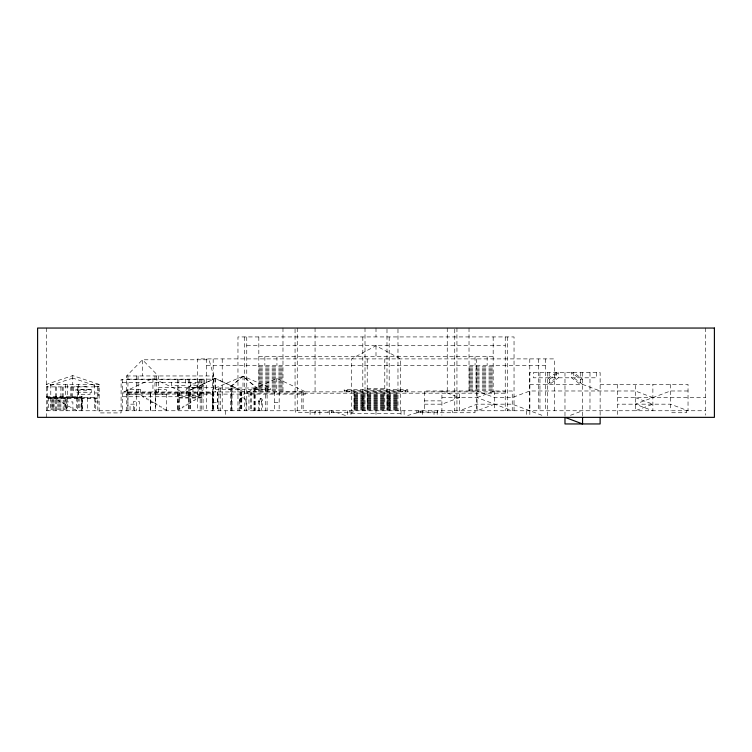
<?xml version="1.0" encoding="UTF-8"?>
<svg xmlns="http://www.w3.org/2000/svg" width="752" height="752" viewBox="0 0 752 752"><rect width="100%" height="100%" fill="white"/><g stroke="black" fill="none" stroke-linecap="round" stroke-linejoin="round"><path stroke-width="0.56" stroke-dasharray="3.76 2.82" d="M126.571 410.761L126.637 375.953L142.476 359.785L209.047 359.785L213.737 375.953L213.737 410.761M215.363 389.536L270.626 389.536L270.626 387.994L242.999 376.216L229.595 387.994L229.595 389.536M257.231 389.536L257.231 387.994L242.999 376.216L228.768 387.994L228.768 389.536M549.599 379.224L558.388 372.625L556.189 372.625L547.4 379.224L549.599 379.224L549.599 384.394L558.388 377.805L558.388 372.531M547.4 384.394L556.189 377.805L556.189 372.531M400.525 410.761L400.525 358.901L376 345.723L351.475 358.901L351.475 410.761M123.864 391.952L152.938 378.369L182.012 391.952L182.012 394.104L123.864 394.104L123.864 391.952L182.012 391.952M186.336 394.104L186.336 391.952L215.41 378.369L244.485 391.952L244.485 394.104L185.951 394.104L185.951 391.952L215.025 378.369L244.099 391.952L244.099 394.104M247.69 391.952L276.764 378.369L305.829 391.952L305.829 394.104L247.69 394.104L247.69 391.952L305.829 391.952M256.394 389.536L256.394 387.994L242.999 376.216L215.363 387.994L270.626 387.994M477.078 397.582L494.656 390.984L512.244 390.984L512.244 410.761L477.078 397.582L441.922 397.582M494.656 404.172L477.078 410.761L477.078 390.984L424.344 390.984L424.344 410.761L407.687 415.471M570.467 415.292L582.556 410.761M99.123 384.394L72.756 375.605L46.389 384.394L99.123 384.394L99.123 412.914L121.1 412.914L121.1 379.384L204.694 379.393L204.694 385.673L190.764 385.673L190.764 379.393M246.759 345.723L505.241 345.723M258.829 356.711L493.171 356.711M206.49 365.5L545.51 365.5M258.829 366.816L282.978 366.816M469.022 366.816L493.171 366.816M258.829 368.132L282.978 368.132M469.022 368.132L493.171 368.132M258.829 369.448L282.978 369.448M469.022 369.448L493.171 369.448M258.829 370.774L282.978 370.774M469.022 370.774L493.171 370.774M258.829 372.09L282.978 372.09M469.022 372.09L493.171 372.09M258.829 373.406L282.978 373.406M469.022 373.406L493.171 373.406M258.829 374.722L282.978 374.722M469.022 374.722L493.171 374.722M126.637 375.953L213.737 375.953M258.829 376.047L282.978 376.047M469.022 376.047L493.171 376.047M258.829 377.363L282.978 377.363M469.022 377.363L493.171 377.363M258.829 378.679L282.978 378.679M469.022 378.679L493.171 378.679M127.953 379.168L212.421 379.168M580.356 379.224L582.556 379.224L573.767 372.625L571.567 372.625L580.356 379.224L580.356 384.394L571.567 377.805L571.567 372.531M258.829 379.995L282.978 379.995M469.022 379.995L493.171 379.995M258.829 381.32L282.978 381.32M469.022 381.32L493.171 381.32M122.416 382.552L201.743 382.552M258.829 382.636L282.978 382.636M469.022 382.636L493.171 382.636M258.829 383.952L282.978 383.952M469.022 383.952L493.171 383.952M529.822 384.394L582.556 384.394L600.134 390.984M600.134 384.394L688.033 384.394L688.033 410.761L670.455 404.172L617.712 404.172M258.829 385.268L282.978 385.268M469.022 385.268L493.171 385.268M201.743 386.18L203.068 386.18M258.829 386.594L282.978 386.594M469.022 386.594L493.171 386.594M94.733 386.725L99.123 386.725M158.315 387.703L213.737 387.703M191.957 387.957L201.743 387.957M258.829 387.91L282.978 387.91M469.022 387.91L493.171 387.91M367.211 388.389L384.789 388.389M97.807 388.953L99.123 388.953M258.829 389.226L282.978 389.226M469.022 389.226L493.171 389.226M97.807 390.203L99.123 390.203M201.743 390.307L203.068 390.307M344.181 390.401L407.819 390.401M258.829 390.551L282.978 390.551M469.022 390.551L493.171 390.551M688.033 390.984L670.455 390.984L635.29 404.172L652.877 410.761L652.877 384.394M346.757 391.134L405.253 391.134M246.759 391.867L505.241 391.867M185.951 391.952L244.485 391.952M127.953 392.347L213.737 392.347M354.023 392.525L397.977 392.525M94.733 392.967L99.123 392.967M127.953 393.183L212.421 393.183M244.56 393.183L507.44 393.183M354.023 393.888L397.977 393.888M155.297 394.274L166.502 394.274M97.807 394.462L99.123 394.462M354.023 394.593L397.977 394.593M177.538 395.091L179.719 395.091L179.719 393.446L181.899 393.446L181.899 391.801L184.08 391.801L184.08 390.147L186.261 390.147L186.261 388.502L188.442 388.502L188.442 386.857L190.632 386.857L190.632 385.203L192.813 385.203L192.813 383.877L195.266 383.877L195.266 382.552M97.807 395.195L99.123 395.195M354.023 395.289L397.977 395.289M178.854 395.458L200.164 395.458M354.023 395.994L397.977 395.994M46.389 396.351L82.118 396.351L82.118 410.761M354.023 396.699L397.977 396.699M122.416 396.746L201.743 396.746M46.389 397.404L81.592 397.404M354.023 397.404L397.977 397.404M50.788 397.582L94.733 397.582M178.854 397.582L201.743 397.582M617.712 397.582L705.611 397.582M47.705 397.93L97.807 397.93M178.854 398.015L203.068 398.015M354.023 398.109L397.977 398.109M47.705 398.457L99.123 398.457M258.556 410.761L258.556 401.38A2.905 1.41 -90 0 1 259.966 398.475L261.113 398.475A2.905 1.41 -90 0 1 262.523 401.38L262.523 410.761M50.788 398.898L65.49 398.898M354.023 398.804L397.977 398.804M55.291 399.039L56.353 399.039L57.415 400.214M354.023 399.509L397.977 399.509M50.788 400.214L65.49 400.214M354.023 400.214L397.977 400.214M354.023 400.919L397.977 400.919M424.344 400.872L441.922 400.872M239.211 410.761L239.211 401.23A3.431 3.431 0 0 1 242.633 397.799L242.633 397.799A3.431 3.431 0 0 1 246.064 401.23L246.045 410.761M246.045 401.23L246.064 401.23A3.431 3.431 0 0 0 242.614 397.799A3.431 3.431 0 0 0 239.183 401.23M258.556 401.38L259.713 401.38A2.905 1.41 -90 0 1 261.113 398.475M259.966 398.475A2.905 1.41 -90 0 1 261.367 401.38L262.523 401.38M50.788 401.53L65.49 401.53M354.023 401.624L397.977 401.624M94.733 401.972L99.123 401.972M177.538 401.972L178.854 401.972M354.023 402.329L397.977 402.329M150.475 402.433L155.401 402.433M212.562 402.433L217.873 402.433M274.301 402.433L279.218 402.433M50.788 402.856L65.49 402.856M354.023 403.025L397.977 403.025M188.611 403.232L190.2 403.232L190.2 402.292L193.358 401.342L193.358 400.402L194.947 400.402L194.947 399.462L198.114 398.522L198.114 379.384M354.023 403.73L397.977 403.73M82.118 403.993L81.15 403.993L81.15 410.761M50.788 404.172L65.49 404.172M188.611 404.172L187.032 404.172L187.032 405.112L185.453 405.112L185.453 406.052L183.864 406.052L183.864 406.992L182.285 406.992L182.285 407.941L180.706 407.941L180.706 408.881L179.117 408.881L179.117 409.821L177.538 409.821M424.344 404.172L441.922 404.172L459.5 397.582L441.922 390.984L441.894 415.16M354.023 404.435L397.977 404.435M354.023 405.14L397.977 405.14M50.788 405.488L65.49 405.488M354.023 405.845L397.977 405.845M354.023 406.541L397.977 406.541M50.788 406.804L65.49 406.804M354.023 407.246L397.977 407.246M354.023 407.951L397.977 407.951M50.788 408.129L65.49 408.129M354.023 408.656L397.977 408.656M354.023 409.361L397.977 409.361M50.788 409.445L65.49 409.445M166.493 409.784L163.146 408.806L163.146 407.828L161.473 407.828L161.473 406.86L159.809 406.86L159.809 405.883L158.136 405.883L158.136 404.905L156.463 404.905L156.463 403.927L153.117 402.95L153.117 401.972L151.453 401.972L151.453 400.995L149.78 400.995L149.78 400.017L148.106 400.017L148.106 399.039L146.433 399.039L146.433 398.071L143.096 397.094L143.096 396.116L139.75 395.138L139.75 394.161M354.023 410.056L397.977 410.056M46.389 410.761L705.611 410.761M350.977 413.572L401.023 413.572M345.506 415.527L331.294 410.761L331.294 415.16M652.877 397.582L635.29 390.984L529.822 390.984L512.244 397.582L494.656 397.582L477.078 390.984M635.29 397.582L652.877 404.172L635.29 410.761L635.29 384.394M541.901 415.292L512.244 404.172L477.078 404.172L459.5 410.761L459.5 390.984M582.556 384.394L573.767 377.805L573.767 372.531M705.611 328.051L705.611 415.16M686.604 410.761L686.604 412.745L671.837 412.745L671.837 410.761M670.455 384.394L670.455 410.761M617.712 384.394L617.712 417.351M600.134 415.16L600.134 372.531L529.822 372.531L529.822 417.351M596.552 372.531L596.552 377.805L533.403 377.805L533.403 372.531M589.982 372.531L589.982 410.761M582.556 372.531L582.556 417.351M580.77 372.531L580.77 377.805M564.978 372.531L564.978 417.351M554.299 410.761L554.299 358.901L197.701 358.901L197.701 410.761M549.186 372.531L549.186 377.805M547.4 372.531L547.4 417.351M545.51 358.901L545.51 410.761M539.964 372.531L539.964 410.761M538.564 358.901L538.564 410.761M529.775 358.901L529.775 410.761M526.55 410.761L526.55 415.16M514.039 410.761L514.039 336.934L237.961 336.934L237.961 410.761M507.44 336.934L507.44 410.761M505.241 336.934L505.241 410.761M494.656 390.984L494.656 410.761M493.171 336.934L493.171 391.867M487.136 356.711L487.136 365.5M476.448 358.901L476.448 410.761M475.057 356.711L475.057 365.5M475.01 410.761L475.01 412.745L416.89 412.745L416.89 410.761M469.022 328.051L469.022 391.867M456.943 328.051L456.943 410.761M454.753 329.16L454.753 410.761M452.563 410.761L452.563 412.745M447.243 328.051L447.243 393.183M437.279 410.761L437.279 412.745M437.194 410.761L437.194 415.048M434.007 410.761L434.007 417.351M432.099 410.761L432.099 412.745M428.114 410.761L428.114 412.745M426.055 410.761L426.055 412.745M422.455 410.761L422.455 417.351M420.208 410.761L420.208 412.745M418.996 410.761L418.996 412.745M418.309 410.761L418.309 412.745M407.819 391.867L407.819 389.668L344.181 389.668L344.181 391.867M405.253 390.401L405.253 391.867M404.115 410.761L404.115 417.351M402.677 391.134L402.677 391.867M401.023 410.761L401.023 417.351M397.977 329.16L397.977 410.761M389.188 336.934L389.188 410.761M386.989 329.16L386.989 410.761M384.789 358.901L384.789 410.761M376 328.051L376 336.934M376 345.723L376 358.901M376 391.867L376 392.525M376 410.761L376 415.16M367.211 358.901L367.211 410.761M365.011 328.051L365.011 410.761M362.812 336.934L362.812 410.761M354.023 391.867L354.023 410.761M353.008 410.761L353.008 412.481L295.611 412.481L295.611 410.761M350.977 410.761L350.977 415.461M349.812 410.761L349.812 412.481M349.323 391.134L349.323 391.867M347.339 410.761L347.339 417.351M346.757 390.401L346.757 391.867M333.239 410.761L333.239 412.481M329.545 410.761L329.545 417.351M328.069 410.761L328.069 412.481M319.882 410.761L319.882 417.351M315.379 410.761L315.379 412.481M315.06 328.051L315.06 393.183M314.928 410.761L314.928 415.16M310.106 410.761L310.106 415.16M303.131 391.952L303.131 410.761M301.806 391.952L301.806 410.761M297.247 328.051L297.247 410.761M295.057 329.16L295.057 410.761M282.978 328.051L282.978 391.867M279.218 391.952L279.133 410.761M276.943 356.711L276.943 365.5M276.764 378.369L276.764 391.952M274.301 391.952L274.301 410.761M267.101 387.994L267.101 410.761M265.578 387.994L265.578 410.761M264.864 356.711L264.864 365.5M261.367 401.38L261.367 410.761M259.713 401.38L259.713 410.761M258.829 336.934L258.829 391.867M255.407 387.994L255.407 410.761M254.684 387.994L254.684 410.761M254.627 387.994L254.627 410.761M253.95 387.994L253.95 410.761M251.713 391.952L251.713 410.761M250.388 391.952L250.388 410.761M248.95 393.183L248.95 410.761M246.759 336.934L246.759 410.761M244.56 336.934L244.56 410.761M242.999 376.216L242.999 387.994M241.787 391.952L241.787 410.761M241.392 391.952L241.392 410.761M240.461 391.952L240.461 410.761M240.076 391.952L240.076 410.761M232.048 387.994L232.048 410.761M230.582 387.994L230.582 410.761M225.572 410.761L225.572 415.16M222.225 358.901L222.225 410.761M220.421 387.994L220.421 410.761M218.898 387.994L218.898 410.761M217.873 391.952L217.873 410.761M217.394 391.952L217.394 410.761M215.41 378.369L215.41 391.952M215.025 378.369L215.025 391.952M213.173 358.901L213.173 410.761M213.042 391.952L213.042 410.761M212.562 391.952L212.562 410.761M212.421 375.953L212.421 410.761M206.49 358.901L206.49 410.761M203.068 379.384L203.068 410.761M201.743 379.384L201.743 410.761M200.164 379.384L200.164 410.761M199.929 396.746L199.929 397.582M199.694 379.384L199.694 397.582M192.954 387.957L192.954 396.746M190.369 391.952L190.369 410.761M189.974 391.952L189.974 410.761M189.476 379.384L189.476 396.746M189.043 391.952L189.043 410.761M188.658 391.952L188.658 410.761M188.235 379.384L188.235 396.746M185.528 379.393L185.528 385.673L171.597 385.673L171.597 379.393M179.305 391.952L179.305 410.761M178.854 379.384L178.854 410.761M177.989 391.952L177.989 410.761M177.538 379.384L177.538 410.761M166.493 410.761L166.502 389.658L155.297 389.658L155.307 410.761M158.315 392.347L158.315 375.953L142.476 359.785L142.476 375.953M156.294 375.953L156.294 393.183M155.401 391.952L155.401 410.761M154.959 375.953L154.959 392.347M152.938 378.369L152.938 391.952M139.487 410.761L139.487 401.624L133.339 401.624L133.339 410.761M138.077 375.953L138.077 394.161M136.403 375.953L136.403 410.761M134.429 410.761L134.429 404.172L130.04 404.172L130.04 410.761M127.953 375.953L127.953 410.761M127.887 391.952L127.887 410.761M122.416 379.384L122.416 410.761M97.807 386.895L97.807 410.761M95.73 398.457L95.73 410.761M94.733 384.394L94.733 410.761M87.683 397.93L87.683 410.761M82.617 398.457L82.617 410.761M81.592 396.351L81.592 410.761M81.291 398.457L81.291 410.761M79.834 397.582L79.834 410.761M78.471 384.394L78.471 410.761M77.522 386.895L77.522 397.93M77.55 398.457L77.55 410.761M76.488 410.761L75.426 409.596L73.311 409.003L73.311 408.421L68.009 406.071L66.947 404.905L59.53 401.389L59.53 400.797L58.468 400.797L58.468 400.214M76.272 397.582L76.272 410.761M72.888 410.761L72.888 401.925L66.825 401.925L66.825 410.761M72.756 375.605L72.756 384.394M72.455 386.895L72.455 397.93M71.13 386.895L71.13 398.457M70.932 386.895L70.932 397.93M67.642 384.394L67.642 410.761M66.279 398.457L66.279 410.761M65.49 384.394L65.49 410.761M63.168 386.895L63.168 410.761M62.209 386.895L62.209 397.93M60.893 386.895L60.893 397.93M56.56 386.895L56.569 410.761M55.291 386.895L55.291 410.761M52.978 397.582L52.978 410.761M50.788 384.394L50.788 410.761M48.325 397.404L48.325 410.761M47.705 386.895L47.705 410.761M46.389 328.051L46.389 417.351M72.756 378.106L46.389 386.895L99.123 386.895L72.756 378.106M86.236 386.66L73.668 386.66L73.668 390.796L86.236 390.796L86.236 386.66M91.697 389.517L75.83 389.517L75.83 392.412L91.697 392.412L91.697 389.517M90.061 389.536L78.199 389.536L78.199 394.499L90.061 394.499L90.061 389.536M140.492 389.658L127.126 389.658L127.126 394.274L140.492 394.274L140.492 389.658M231.372 410.761L231.372 387.994L231.315 410.761M150.56 410.761L150.56 391.952L150.475 410.761"/><path stroke-width="1.13" d="M600.134 417.351L600.134 423.949L564.978 423.949L564.978 417.351L582.556 423.949L582.556 417.351M714.4 328.051L37.6 328.051L37.6 417.351L714.4 417.351L714.4 328.051"/></g></svg>
